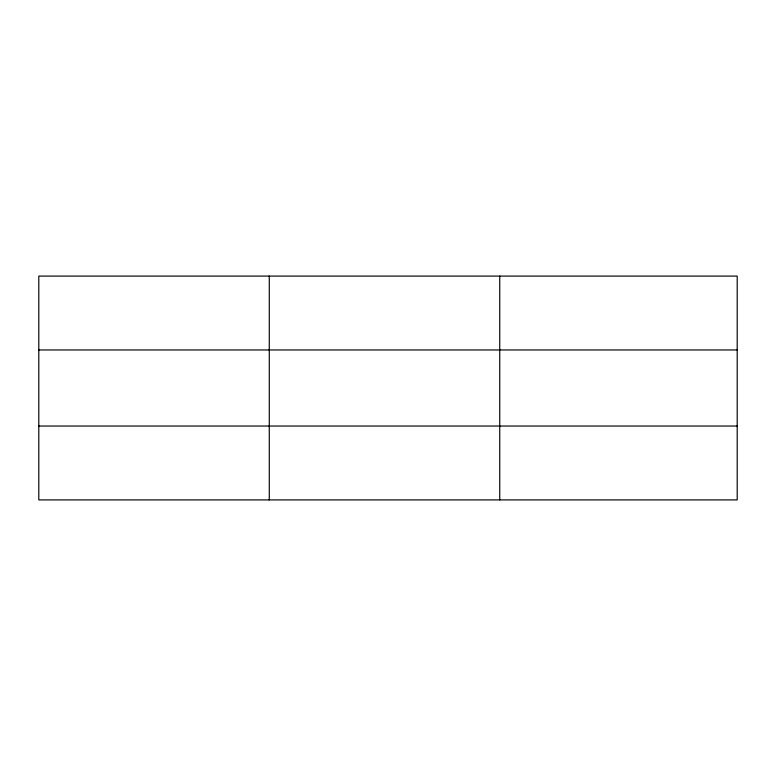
<?xml version="1.0" encoding="UTF-8"?>
<svg xmlns="http://www.w3.org/2000/svg" width="776" height="776" viewBox="0 0 776 776"><rect width="100%" height="100%" fill="white"/><g stroke="black" fill="none" stroke-linecap="round" stroke-linejoin="round"><path stroke-width="1.16" d="M269.272 499.909L269.272 276.091M499.744 499.909L499.744 276.091M737.2 349.957L737.2 276.091L38.8 276.091L38.8 499.909L737.2 499.909L737.2 349.957L38.8 349.957M38.8 426.043L737.2 426.043"/></g></svg>
